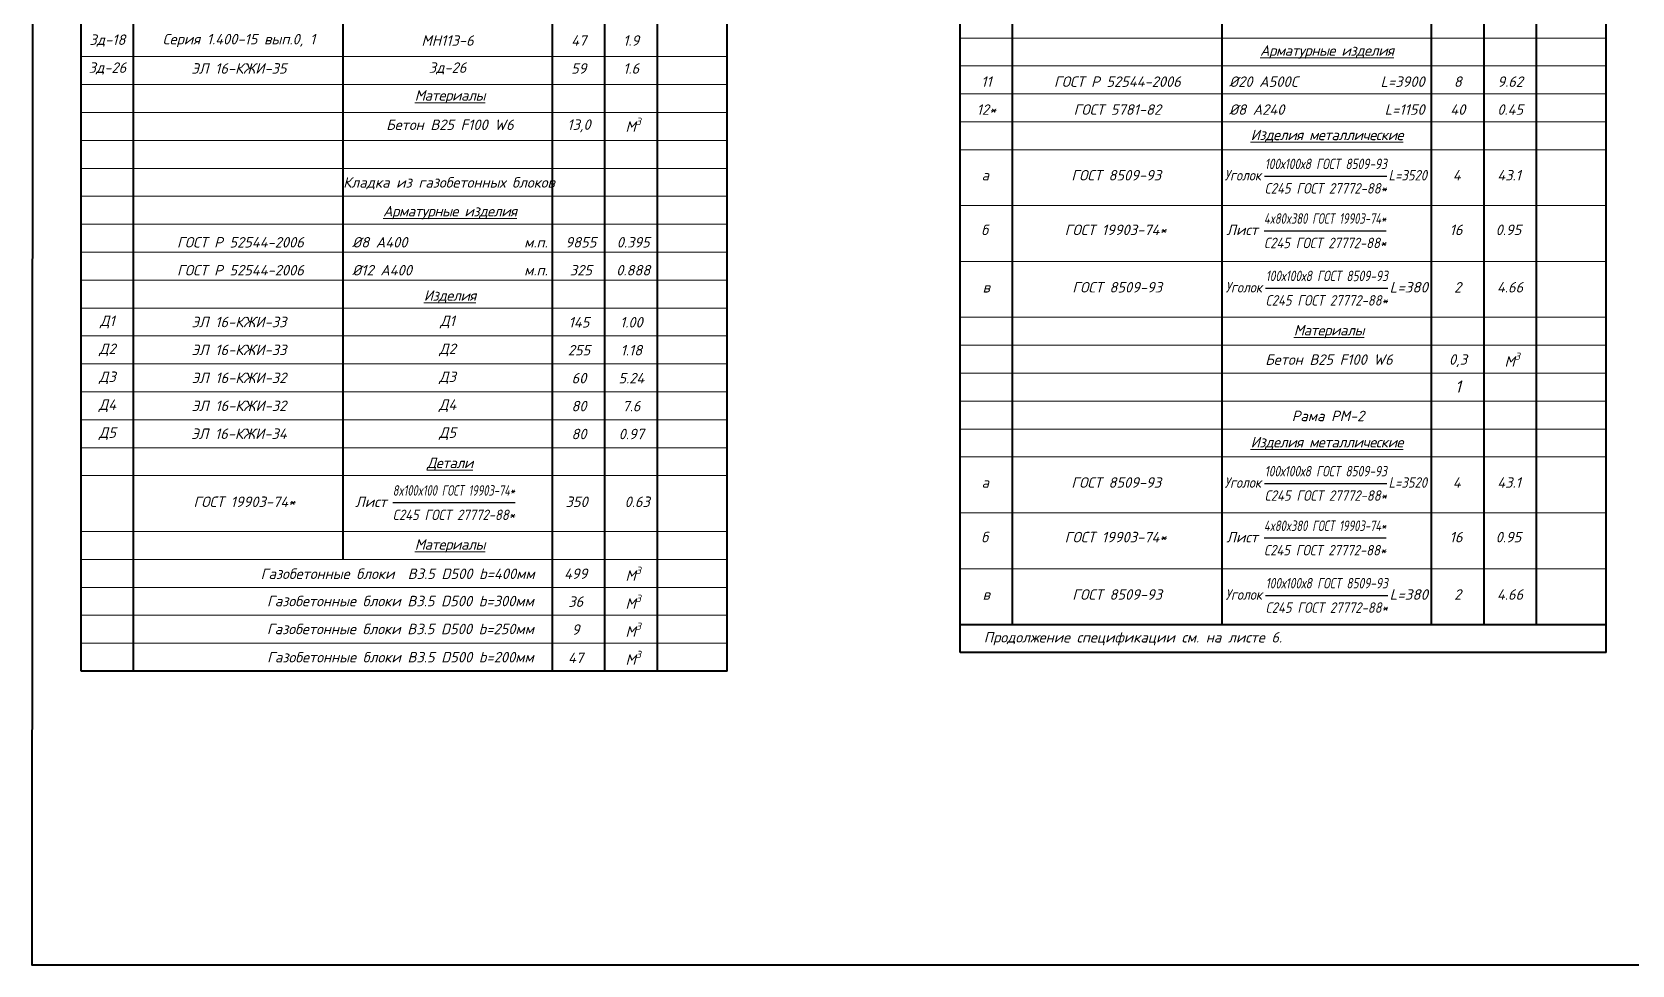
# Model space of a CAD drawing. Header units: millimetres. Extents: x -69292 to 68568, y 17750 to 120236.
# Drawn here: x -5269 to 40553, y 66268 to 92992 of the extents above; entities that cross this region are included whole.
import ezdxf
from ezdxf.enums import TextEntityAlignment as Align

# ---------------------------------------------------------------- set-up
doc = ezdxf.new("R2010")
doc.units = ezdxf.units.MM
doc.layers.get('0').update_dxf_attribs({"lineweight": 5})
doc.layers.add('#Текст', color=7, linetype='Continuous')
for name, color, linetype, lineweight in [('#Техт', 7, 'Continuous', 18), ('k_ Рамка', 251, 'Continuous', 40), ('Штриховка', 7, 'Continuous', 25)]:
    doc.layers.add(name, color=color, linetype=linetype, lineweight=lineweight)
doc.styles.add('STEP PR', font='isocpeui.ttf')

# ---------------------------------------------------------------- blocks, each defined once
blk = doc.blocks.new('vcBlockST6-1-1')
at = {"color": 0, "linetype": 'ByBlock', "lineweight": -2, "style": 'STEP PR', "flags": 1}
for tag in ['CLASS', 'GOST', 'FILE', 'IDD']:
    blk.add_attdef(tag, text='', height=300, dxfattribs=at).set_placement((0, 0), align=Align.RIGHT)
at = {"color": 0, "linetype": 'ByBlock', "lineweight": -2, "style": 'STEP PR'}
blk.add_attdef('ДЛИНА', text='', height=300, dxfattribs=at).set_placement((133, -6), align=Align.RIGHT)
for tag, p, p2 in [('ПОЗИЦИЯ', (0.75, -6), (14.25, -6)), ('ОБОЗНАЧЕНИЕ', (15.75, -6), (74.25, -6)), ('КОЛИЧЕСТВО', (135.75, -6), (149.25, -6)), ('МАССА', (150.75, -6), (164.25, -6)), ('ПРИМЕЧАНИЕ', (165.75, -6), (184.25, -6))]:
    blk.add_attdef(tag, text='', height=300, dxfattribs=at).set_placement(p, p2, align=Align.FIT)
blk.add_attdef('НАИМЕНОВАНИЕ', (77, -6), '', height=300, dxfattribs=at)
blk = doc.blocks.new('vcBlockST6-2-1')
at = {"color": 0, "linetype": 'ByBlock', "lineweight": -2}
blk.add_line((87.5, -8), (122.5, -8), dxfattribs=at)
at = {"color": 0, "linetype": 'ByBlock', "lineweight": -2, "style": 'STEP PR', "flags": 1}
for tag in ['CLASS', 'GOST', 'FILE', 'IDD']:
    blk.add_attdef(tag, text='', height=300, dxfattribs=at).set_placement((0, 0), align=Align.RIGHT)
at = {"color": 0, "linetype": 'ByBlock', "lineweight": -2, "style": 'STEP PR'}
for tag, p, p2 in [('НАИМЕНОВАНИЕ', (87.5, -6), (122.5, -6)), ('ПОЗИЦИЯ', (0.75, -9.25), (14.25, -9.25)), ('ОБОЗНАЧЕНИЕ', (15.75, -9.25), (74.25, -9.25)), ('ПРОФИЛЬ', (76, -9.25), (86.5, -9.25)), ('ДЛИНА', (123, -9.25), (134, -9.25)), ('КОЛИЧЕСТВО', (135.75, -9.25), (149.25, -9.25)), ('МАССА', (150.75, -9.25), (164.25, -9.25)), ('ПРИМЕЧАНИЕ', (165.75, -9.25), (184.25, -9.25)), ('СТАЛЬ', (87.5, -13), (122.5, -13))]:
    blk.add_attdef(tag, text='', height=300, dxfattribs=at).set_placement(p, p2, align=Align.FIT)

msp = doc.modelspace()

# ---------------------------------------------------------------- linework, layer by layer
at = {"color": 8, "lineweight": 13}
for p, q in [((39814.9, 92819.5), (21314.9, 92819.5)), ((39814.9, 92819.5), (21314.9, 92819.5)), ((39814.9, 92819.5), (21314.9, 92819.5)), ((14640.7, 92285.1), (-3859.3, 92285.1)), ((39814.9, 92019.5), (21314.9, 92019.5)), ((39814.9, 92019.5), (21314.9, 92019.5)), ((14640.7, 91485.1), (-3859.3, 91485.1)), ((14640.7, 91485.1), (-3859.3, 91485.1)), ((39814.9, 91219.5), (21314.9, 91219.5)), ((14640.7, 90685.1), (-3859.3, 90685.1)), ((39814.9, 90419.5), (21314.9, 90419.5)), ((14640.7, 89885.1), (-3859.3, 89885.1)), ((39814.9, 89619.5), (21314.9, 89619.5)), ((39814.9, 89619.5), (21314.9, 89619.5)), ((14640.7, 89085.1), (-3859.3, 89085.1)), ((14640.7, 89085.1), (-3859.3, 89085.1)), ((14640.7, 88285.1), (-3859.3, 88285.1)), ((39814.9, 88019.5), (21314.9, 88019.5)), ((14640.7, 87485.1), (-3859.3, 87485.1)), ((14640.7, 86685.1), (-3859.3, 86685.1)), ((39814.9, 86419.5), (21314.9, 86419.5)), ((14640.7, 85885.1), (-3859.3, 85885.1)), ((14640.7, 85085.1), (-3859.3, 85085.1)), ((39814.9, 84819.5), (21314.9, 84819.5)), ((14640.7, 84285.1), (-3859.3, 84285.1)), ((39814.9, 84019.5), (21314.9, 84019.5)), ((14640.7, 83485.1), (-3859.3, 83485.1)), ((39814.9, 83219.5), (21314.9, 83219.5)), ((14640.7, 82685.1), (-3859.3, 82685.1)), ((39814.9, 82419.5), (21314.9, 82419.5)), ((39814.9, 82419.5), (21314.9, 82419.5)), ((14640.7, 81885.1), (-3859.3, 81885.1)), ((39814.9, 81619.5), (21314.9, 81619.5)), ((39814.9, 81619.5), (21314.9, 81619.5)), ((39814.9, 81619.5), (21314.9, 81619.5)), ((14640.7, 81085.1), (-3859.3, 81085.1)), ((39814.9, 80819.5), (21314.9, 80819.5)), ((39814.9, 80819.5), (21314.9, 80819.5)), ((39814.9, 80819.5), (21314.9, 80819.5)), ((14640.7, 80285.1), (-3859.3, 80285.1)), ((39814.9, 79219.5), (21314.9, 79219.5)), ((14640.7, 78685.1), (-3859.3, 78685.1)), ((14640.7, 77885.1), (-3859.3, 77885.1)), ((39814.9, 77619.5), (21314.9, 77619.5)), ((14640.7, 77085.1), (-3859.3, 77085.1)), ((14640.7, 76285.1), (-3859.3, 76285.1)), ((39814.9, 76019.5), (21314.9, 76019.5)), ((39814.9, 76019.5), (21314.9, 76019.5)), ((39814.9, 76019.5), (21314.9, 76019.5)), ((39814.9, 76019.5), (21314.9, 76019.5)), ((14640.7, 75485.1), (-3859.3, 75485.1)), ((14640.7, 75485.1), (-3859.3, 75485.1))]:
    msp.add_line(p, q, dxfattribs=at)
at = {"color": 3, "lineweight": 40}
msp.add_lwpolyline([(-5222.3, 120235.7), (68567.9, 120235.7), (68521.6, 66268.4), (-5268.6, 66268.4)], close=True, dxfattribs=at)
at = {"layer": 'k_ Рамка'}
for p, q in [((21314.9, 75219.5), (21314.9, 114412.1)), ((22814.9, 76019.5), (22814.9, 114412.1)), ((28814.9, 76019.5), (28814.9, 114412.1)), ((34814.9, 76019.5), (34814.9, 114412.1)), ((36314.9, 76019.5), (36314.9, 114412.1)), ((37814.9, 76019.5), (37814.9, 114412.1)), ((39814.9, 75219.5), (39814.9, 114412.1)), ((-3859.3, 74685.1), (-3859.3, 113885.1)), ((-2359.3, 74685.1), (-2359.3, 113885.1)), ((3640.7, 77885.1), (3640.7, 113885.1)), ((9640.7, 74685.1), (9640.7, 113885.1)), ((11140.7, 74685.1), (11140.7, 113885.1)), ((12640.7, 74685.1), (12640.7, 113885.1)), ((14640.7, 74685.1), (14640.7, 113885.1)), ((39814.9, 75219.5), (21314.9, 75219.5)), ((14640.7, 74685.1), (-3859.3, 74685.1))]:
    msp.add_line(p, q, dxfattribs=at)
msp.add_lwpolyline([(21314.9, 76019.5), (39814.9, 76019.5)], dxfattribs=at)

# ---------------------------------------------------------------- block references
at = {"layer": '#Текст'}
ref = msp.add_blockref('vcBlockST6-1-1', (21314.9, 92019.5), dxfattribs=dict(at, xscale=100, yscale=100))
ref.add_attrib('ПОЗИЦИЯ', '11', dxfattribs={"layer": '0', "color": 0, "linetype": 'ByBlock', "lineweight": -2, "height": 300, "style": 'STEP PR'}).set_placement((22064.9, 91419.5), align=Align.CENTER)
ref.add_attrib('ОБОЗНАЧЕНИЕ', 'ГОСТ Р 52544-2006', dxfattribs={"layer": '0', "color": 0, "linetype": 'ByBlock', "lineweight": -2, "height": 300, "style": 'STEP PR'}).set_placement((25814.9, 91419.5), align=Align.CENTER)
ref.add_attrib('НАИМЕНОВАНИЕ', '%%C20 A500C', (29014.9, 91419.5), dxfattribs={"layer": '0', "color": 0, "linetype": 'ByBlock', "lineweight": -2, "height": 300, "style": 'STEP PR'})
ref.add_attrib('ДЛИНА', 'L=3900', dxfattribs={"layer": '0', "color": 0, "linetype": 'ByBlock', "lineweight": -2, "height": 300, "style": 'STEP PR'}).set_placement((34614.9, 91419.5), align=Align.RIGHT)
ref.add_attrib('КОЛИЧЕСТВО', '8', dxfattribs={"layer": '0', "color": 0, "linetype": 'ByBlock', "lineweight": -2, "height": 300, "style": 'STEP PR'}).set_placement((35564.9, 91419.5), align=Align.CENTER)
ref.add_attrib('МАССА', '9.62', dxfattribs={"layer": '0', "color": 0, "linetype": 'ByBlock', "lineweight": -2, "height": 300, "style": 'STEP PR'}).set_placement((37064.9, 91419.5), align=Align.CENTER)
ref = msp.add_blockref('vcBlockST6-1-1', (21314.9, 91219.5), dxfattribs=dict(at, xscale=100, yscale=100))
ref.add_attrib('ПОЗИЦИЯ', '12*', dxfattribs={"layer": '0', "color": 0, "linetype": 'ByBlock', "lineweight": -2, "height": 300, "style": 'STEP PR'}).set_placement((22064.9, 90619.5), align=Align.CENTER)
ref.add_attrib('ОБОЗНАЧЕНИЕ', 'ГОСТ 5781-82', dxfattribs={"layer": '0', "color": 0, "linetype": 'ByBlock', "lineweight": -2, "height": 300, "style": 'STEP PR'}).set_placement((25814.9, 90619.5), align=Align.CENTER)
ref.add_attrib('НАИМЕНОВАНИЕ', '%%C8 A240', (29014.9, 90619.5), dxfattribs={"layer": '0', "color": 0, "linetype": 'ByBlock', "lineweight": -2, "height": 300, "style": 'STEP PR'})
ref.add_attrib('ДЛИНА', 'L=1150', dxfattribs={"layer": '0', "color": 0, "linetype": 'ByBlock', "lineweight": -2, "height": 300, "style": 'STEP PR'}).set_placement((34614.9, 90619.5), align=Align.RIGHT)
ref.add_attrib('КОЛИЧЕСТВО', '40', dxfattribs={"layer": '0', "color": 0, "linetype": 'ByBlock', "lineweight": -2, "height": 300, "style": 'STEP PR'}).set_placement((35564.9, 90619.5), align=Align.CENTER)
ref.add_attrib('МАССА', '0.45', dxfattribs={"layer": '0', "color": 0, "linetype": 'ByBlock', "lineweight": -2, "height": 300, "style": 'STEP PR'}).set_placement((37064.9, 90619.5), align=Align.CENTER)
ref = msp.add_blockref('vcBlockST6-1-1', (-3800.4, 87418.5), dxfattribs=dict(at, xscale=100, yscale=100))
ref.add_attrib('ОБОЗНАЧЕНИЕ', 'ГОСТ Р 52544-2006', dxfattribs={"layer": '0', "color": 0, "linetype": 'ByBlock', "lineweight": -2, "height": 300, "style": 'STEP PR'}).set_placement((699.6, 86818.5), align=Align.CENTER)
ref.add_attrib('НАИМЕНОВАНИЕ', '%%C8 A400', (3899.6, 86818.5), dxfattribs={"layer": '0', "color": 0, "linetype": 'ByBlock', "lineweight": -2, "height": 300, "style": 'STEP PR'})
ref.add_attrib('ДЛИНА', 'м.п.', dxfattribs={"layer": '0', "color": 0, "linetype": 'ByBlock', "lineweight": -2, "height": 300, "style": 'STEP PR'}).set_placement((9499.6, 86818.5), align=Align.RIGHT)
ref.add_attrib('КОЛИЧЕСТВО', '9855', dxfattribs={"layer": '0', "color": 0, "linetype": 'ByBlock', "lineweight": -2, "height": 300, "style": 'STEP PR'}).set_placement((10449.6, 86818.5), align=Align.CENTER)
ref.add_attrib('МАССА', '0.395', dxfattribs={"layer": '0', "color": 0, "linetype": 'ByBlock', "lineweight": -2, "height": 300, "style": 'STEP PR'}).set_placement((11949.6, 86818.5), align=Align.CENTER)
ref = msp.add_blockref('vcBlockST6-1-1', (-3800.4, 86618.5), dxfattribs=dict(at, xscale=100, yscale=100))
ref.add_attrib('ОБОЗНАЧЕНИЕ', 'ГОСТ Р 52544-2006', dxfattribs={"layer": '0', "color": 0, "linetype": 'ByBlock', "lineweight": -2, "height": 300, "style": 'STEP PR'}).set_placement((699.6, 86018.5), align=Align.CENTER)
ref.add_attrib('НАИМЕНОВАНИЕ', '%%C12 A400', (3899.6, 86018.5), dxfattribs={"layer": '0', "color": 0, "linetype": 'ByBlock', "lineweight": -2, "height": 300, "style": 'STEP PR'})
ref.add_attrib('ДЛИНА', 'м.п.', dxfattribs={"layer": '0', "color": 0, "linetype": 'ByBlock', "lineweight": -2, "height": 300, "style": 'STEP PR'}).set_placement((9499.6, 86018.5), align=Align.RIGHT)
ref.add_attrib('КОЛИЧЕСТВО', '325', dxfattribs={"layer": '0', "color": 0, "linetype": 'ByBlock', "lineweight": -2, "height": 300, "style": 'STEP PR'}).set_placement((10449.6, 86018.5), align=Align.CENTER)
ref.add_attrib('МАССА', '0.888', dxfattribs={"layer": '0', "color": 0, "linetype": 'ByBlock', "lineweight": -2, "height": 300, "style": 'STEP PR'}).set_placement((11949.6, 86018.5), align=Align.CENTER)
at = {"layer": 'Штриховка'}
ref = msp.add_blockref('vcBlockST6-2-1', (21282.9, 89663.5), dxfattribs=dict(at, xscale=100, yscale=100))
ref.add_attrib('ПОЗИЦИЯ', 'a', dxfattribs={"layer": '0', "color": 0, "linetype": 'ByBlock', "lineweight": -2, "height": 300, "style": 'STEP PR'}).set_placement((22032.9, 88738.5), align=Align.CENTER)
ref.add_attrib('ОБОЗНАЧЕНИЕ', 'ГОСТ 8509-93', dxfattribs={"layer": '0', "color": 0, "linetype": 'ByBlock', "lineweight": -2, "height": 300, "style": 'STEP PR'}).set_placement((25782.9, 88738.5), align=Align.CENTER)
ref.add_attrib('ПРОФИЛЬ', 'Уголок', dxfattribs={"layer": '0', "color": 0, "linetype": 'ByBlock', "lineweight": -2, "height": 300, "style": 'STEP PR', "width": 0.773999}).set_placement((28882.9, 88738.5), (29932.9, 88738.5), align=Align.FIT)
ref.add_attrib('НАИМЕНОВАНИЕ', '100х100х8 ГОСТ 8509-93', dxfattribs={"layer": '0', "color": 0, "linetype": 'ByBlock', "lineweight": -2, "height": 300, "style": 'STEP PR', "width": 0.746124}).set_placement((30032.9, 89063.5), (33532.9, 89063.5), align=Align.FIT)
ref.add_attrib('СТАЛЬ', 'С245 ГОСТ 27772-88*', dxfattribs={"layer": '0', "color": 0, "linetype": 'ByBlock', "lineweight": -2, "height": 300, "style": 'STEP PR', "width": 0.832342}).set_placement((30032.9, 88363.5), (33532.9, 88363.5), align=Align.FIT)
ref.add_attrib('ДЛИНА', 'L=3520', dxfattribs={"layer": '0', "color": 0, "linetype": 'ByBlock', "lineweight": -2, "height": 300, "style": 'STEP PR', "width": 0.829904}).set_placement((33582.9, 88738.5), (34682.9, 88738.5), align=Align.FIT)
ref.add_attrib('КОЛИЧЕСТВО', '4', dxfattribs={"layer": '0', "color": 0, "linetype": 'ByBlock', "lineweight": -2, "height": 300, "style": 'STEP PR'}).set_placement((35532.9, 88738.5), align=Align.CENTER)
ref.add_attrib('МАССА', '43.1', dxfattribs={"layer": '0', "color": 0, "linetype": 'ByBlock', "lineweight": -2, "height": 300, "style": 'STEP PR'}).set_placement((37032.9, 88738.5), align=Align.CENTER)
ref = msp.add_blockref('vcBlockST6-2-1', (21264.6, 88099.5), dxfattribs=dict(at, xscale=100, yscale=100))
ref.add_attrib('ПОЗИЦИЯ', 'б', dxfattribs={"layer": '0', "color": 0, "linetype": 'ByBlock', "lineweight": -2, "height": 300, "style": 'STEP PR'}).set_placement((22014.6, 87174.5), align=Align.CENTER)
ref.add_attrib('ОБОЗНАЧЕНИЕ', 'ГОСТ 19903-74*', dxfattribs={"layer": '0', "color": 0, "linetype": 'ByBlock', "lineweight": -2, "height": 300, "style": 'STEP PR'}).set_placement((25764.6, 87174.5), align=Align.CENTER)
ref.add_attrib('ПРОФИЛЬ', 'Лист', dxfattribs={"layer": '0', "color": 0, "linetype": 'ByBlock', "lineweight": -2, "height": 300, "style": 'STEP PR'}).set_placement((29389.6, 87174.5), align=Align.CENTER)
ref.add_attrib('НАИМЕНОВАНИЕ', '4x80x380 ГОСТ 19903-74*', dxfattribs={"layer": '0', "color": 0, "linetype": 'ByBlock', "lineweight": -2, "height": 300, "style": 'STEP PR', "width": 0.693944}).set_placement((30014.6, 87499.5), (33514.6, 87499.5), align=Align.FIT)
ref.add_attrib('СТАЛЬ', 'С245 ГОСТ 27772-88*', dxfattribs={"layer": '0', "color": 0, "linetype": 'ByBlock', "lineweight": -2, "height": 300, "style": 'STEP PR', "width": 0.832342}).set_placement((30014.6, 86799.5), (33514.6, 86799.5), align=Align.FIT)
ref.add_attrib('КОЛИЧЕСТВО', '16', dxfattribs={"layer": '0', "color": 0, "linetype": 'ByBlock', "lineweight": -2, "height": 300, "style": 'STEP PR'}).set_placement((35514.6, 87174.5), align=Align.CENTER)
ref.add_attrib('МАССА', '0.95', dxfattribs={"layer": '0', "color": 0, "linetype": 'ByBlock', "lineweight": -2, "height": 300, "style": 'STEP PR'}).set_placement((37014.6, 87174.5), align=Align.CENTER)
ref = msp.add_blockref('vcBlockST6-2-1', (21310.2, 86454.8), dxfattribs=dict(at, xscale=100, yscale=100))
ref.add_attrib('ПОЗИЦИЯ', 'в', dxfattribs={"layer": '0', "color": 0, "linetype": 'ByBlock', "lineweight": -2, "height": 300, "style": 'STEP PR'}).set_placement((22060.2, 85529.8), align=Align.CENTER)
ref.add_attrib('ОБОЗНАЧЕНИЕ', 'ГОСТ 8509-93', dxfattribs={"layer": '0', "color": 0, "linetype": 'ByBlock', "lineweight": -2, "height": 300, "style": 'STEP PR'}).set_placement((25810.2, 85529.8), align=Align.CENTER)
ref.add_attrib('ПРОФИЛЬ', 'Уголок', dxfattribs={"layer": '0', "color": 0, "linetype": 'ByBlock', "lineweight": -2, "height": 300, "style": 'STEP PR', "width": 0.773999}).set_placement((28910.2, 85529.8), (29960.2, 85529.8), align=Align.FIT)
ref.add_attrib('НАИМЕНОВАНИЕ', '100х100х8 ГОСТ 8509-93', dxfattribs={"layer": '0', "color": 0, "linetype": 'ByBlock', "lineweight": -2, "height": 300, "style": 'STEP PR', "width": 0.746124}).set_placement((30060.2, 85854.8), (33560.2, 85854.8), align=Align.FIT)
ref.add_attrib('СТАЛЬ', 'С245 ГОСТ 27772-88*', dxfattribs={"layer": '0', "color": 0, "linetype": 'ByBlock', "lineweight": -2, "height": 300, "style": 'STEP PR', "width": 0.832342}).set_placement((30060.2, 85154.8), (33560.2, 85154.8), align=Align.FIT)
ref.add_attrib('ДЛИНА', 'L=380', dxfattribs={"layer": '0', "color": 0, "linetype": 'ByBlock', "lineweight": -2, "height": 300, "style": 'STEP PR', "width": 0.992821}).set_placement((33610.2, 85529.8), (34710.2, 85529.8), align=Align.FIT)
ref.add_attrib('КОЛИЧЕСТВО', '2', dxfattribs={"layer": '0', "color": 0, "linetype": 'ByBlock', "lineweight": -2, "height": 300, "style": 'STEP PR'}).set_placement((35560.2, 85529.8), align=Align.CENTER)
ref.add_attrib('МАССА', '4.66', dxfattribs={"layer": '0', "color": 0, "linetype": 'ByBlock', "lineweight": -2, "height": 300, "style": 'STEP PR'}).set_placement((37060.2, 85529.8), align=Align.CENTER)
ref = msp.add_blockref('vcBlockST6-2-1', (21282.9, 80863.5), dxfattribs=dict(at, xscale=100, yscale=100))
ref.add_attrib('ПОЗИЦИЯ', 'a', dxfattribs={"layer": '0', "color": 0, "linetype": 'ByBlock', "lineweight": -2, "height": 300, "style": 'STEP PR'}).set_placement((22032.9, 79938.5), align=Align.CENTER)
ref.add_attrib('ОБОЗНАЧЕНИЕ', 'ГОСТ 8509-93', dxfattribs={"layer": '0', "color": 0, "linetype": 'ByBlock', "lineweight": -2, "height": 300, "style": 'STEP PR'}).set_placement((25782.9, 79938.5), align=Align.CENTER)
ref.add_attrib('ПРОФИЛЬ', 'Уголок', dxfattribs={"layer": '0', "color": 0, "linetype": 'ByBlock', "lineweight": -2, "height": 300, "style": 'STEP PR', "width": 0.773999}).set_placement((28882.9, 79938.5), (29932.9, 79938.5), align=Align.FIT)
ref.add_attrib('НАИМЕНОВАНИЕ', '100х100х8 ГОСТ 8509-93', dxfattribs={"layer": '0', "color": 0, "linetype": 'ByBlock', "lineweight": -2, "height": 300, "style": 'STEP PR', "width": 0.746124}).set_placement((30032.9, 80263.5), (33532.9, 80263.5), align=Align.FIT)
ref.add_attrib('СТАЛЬ', 'С245 ГОСТ 27772-88*', dxfattribs={"layer": '0', "color": 0, "linetype": 'ByBlock', "lineweight": -2, "height": 300, "style": 'STEP PR', "width": 0.832342}).set_placement((30032.9, 79563.5), (33532.9, 79563.5), align=Align.FIT)
ref.add_attrib('ДЛИНА', 'L=3520', dxfattribs={"layer": '0', "color": 0, "linetype": 'ByBlock', "lineweight": -2, "height": 300, "style": 'STEP PR', "width": 0.829904}).set_placement((33582.9, 79938.5), (34682.9, 79938.5), align=Align.FIT)
ref.add_attrib('КОЛИЧЕСТВО', '4', dxfattribs={"layer": '0', "color": 0, "linetype": 'ByBlock', "lineweight": -2, "height": 300, "style": 'STEP PR'}).set_placement((35532.9, 79938.5), align=Align.CENTER)
ref.add_attrib('МАССА', '43.1', dxfattribs={"layer": '0', "color": 0, "linetype": 'ByBlock', "lineweight": -2, "height": 300, "style": 'STEP PR'}).set_placement((37032.9, 79938.5), align=Align.CENTER)
ref = msp.add_blockref('vcBlockST6-2-1', (-3685.9, 80311.6), dxfattribs=dict(at, xscale=100, yscale=100))
ref.add_attrib('ОБОЗНАЧЕНИЕ', 'ГОСТ 19903-74*', dxfattribs={"layer": '0', "color": 0, "linetype": 'ByBlock', "lineweight": -2, "height": 300, "style": 'STEP PR'}).set_placement((814.1, 79386.6), align=Align.CENTER)
ref.add_attrib('ПРОФИЛЬ', 'Лист', dxfattribs={"layer": '0', "color": 0, "linetype": 'ByBlock', "lineweight": -2, "height": 300, "style": 'STEP PR'}).set_placement((4439.1, 79386.6), align=Align.CENTER)
ref.add_attrib('НАИМЕНОВАНИЕ', '8x100x100 ГОСТ 19903-74*', dxfattribs={"layer": '0', "color": 0, "linetype": 'ByBlock', "lineweight": -2, "height": 300, "style": 'STEP PR', "width": 0.685511}).set_placement((5064.1, 79711.6), (8564.1, 79711.6), align=Align.FIT)
ref.add_attrib('СТАЛЬ', 'С245 ГОСТ 27772-88*', dxfattribs={"layer": '0', "color": 0, "linetype": 'ByBlock', "lineweight": -2, "height": 300, "style": 'STEP PR', "width": 0.832342}).set_placement((5064.1, 79011.6), (8564.1, 79011.6), align=Align.FIT)
ref.add_attrib('КОЛИЧЕСТВО', '350', dxfattribs={"layer": '0', "color": 0, "linetype": 'ByBlock', "lineweight": -2, "height": 300, "style": 'STEP PR'}).set_placement((10329.5, 79386.6), align=Align.CENTER)
ref.add_attrib('МАССА', '0.63', dxfattribs={"layer": '0', "color": 0, "linetype": 'ByBlock', "lineweight": -2, "height": 300, "style": 'STEP PR'}).set_placement((12064.1, 79386.6), align=Align.CENTER)
ref = msp.add_blockref('vcBlockST6-2-1', (21264.6, 79299.5), dxfattribs=dict(at, xscale=100, yscale=100))
ref.add_attrib('ПОЗИЦИЯ', 'б', dxfattribs={"layer": '0', "color": 0, "linetype": 'ByBlock', "lineweight": -2, "height": 300, "style": 'STEP PR'}).set_placement((22014.6, 78374.5), align=Align.CENTER)
ref.add_attrib('ОБОЗНАЧЕНИЕ', 'ГОСТ 19903-74*', dxfattribs={"layer": '0', "color": 0, "linetype": 'ByBlock', "lineweight": -2, "height": 300, "style": 'STEP PR'}).set_placement((25764.6, 78374.5), align=Align.CENTER)
ref.add_attrib('ПРОФИЛЬ', 'Лист', dxfattribs={"layer": '0', "color": 0, "linetype": 'ByBlock', "lineweight": -2, "height": 300, "style": 'STEP PR'}).set_placement((29389.6, 78374.5), align=Align.CENTER)
ref.add_attrib('НАИМЕНОВАНИЕ', '4x80x380 ГОСТ 19903-74*', dxfattribs={"layer": '0', "color": 0, "linetype": 'ByBlock', "lineweight": -2, "height": 300, "style": 'STEP PR', "width": 0.693944}).set_placement((30014.6, 78699.5), (33514.6, 78699.5), align=Align.FIT)
ref.add_attrib('СТАЛЬ', 'С245 ГОСТ 27772-88*', dxfattribs={"layer": '0', "color": 0, "linetype": 'ByBlock', "lineweight": -2, "height": 300, "style": 'STEP PR', "width": 0.832342}).set_placement((30014.6, 77999.5), (33514.6, 77999.5), align=Align.FIT)
ref.add_attrib('КОЛИЧЕСТВО', '16', dxfattribs={"layer": '0', "color": 0, "linetype": 'ByBlock', "lineweight": -2, "height": 300, "style": 'STEP PR'}).set_placement((35514.6, 78374.5), align=Align.CENTER)
ref.add_attrib('МАССА', '0.95', dxfattribs={"layer": '0', "color": 0, "linetype": 'ByBlock', "lineweight": -2, "height": 300, "style": 'STEP PR'}).set_placement((37014.6, 78374.5), align=Align.CENTER)
ref = msp.add_blockref('vcBlockST6-2-1', (21310.2, 77654.8), dxfattribs=dict(at, xscale=100, yscale=100))
ref.add_attrib('ПОЗИЦИЯ', 'в', dxfattribs={"layer": '0', "color": 0, "linetype": 'ByBlock', "lineweight": -2, "height": 300, "style": 'STEP PR'}).set_placement((22060.2, 76729.8), align=Align.CENTER)
ref.add_attrib('ОБОЗНАЧЕНИЕ', 'ГОСТ 8509-93', dxfattribs={"layer": '0', "color": 0, "linetype": 'ByBlock', "lineweight": -2, "height": 300, "style": 'STEP PR'}).set_placement((25810.2, 76729.8), align=Align.CENTER)
ref.add_attrib('ПРОФИЛЬ', 'Уголок', dxfattribs={"layer": '0', "color": 0, "linetype": 'ByBlock', "lineweight": -2, "height": 300, "style": 'STEP PR', "width": 0.773999}).set_placement((28910.2, 76729.8), (29960.2, 76729.8), align=Align.FIT)
ref.add_attrib('НАИМЕНОВАНИЕ', '100х100х8 ГОСТ 8509-93', dxfattribs={"layer": '0', "color": 0, "linetype": 'ByBlock', "lineweight": -2, "height": 300, "style": 'STEP PR', "width": 0.746124}).set_placement((30060.2, 77054.8), (33560.2, 77054.8), align=Align.FIT)
ref.add_attrib('СТАЛЬ', 'С245 ГОСТ 27772-88*', dxfattribs={"layer": '0', "color": 0, "linetype": 'ByBlock', "lineweight": -2, "height": 300, "style": 'STEP PR', "width": 0.832342}).set_placement((30060.2, 76354.8), (33560.2, 76354.8), align=Align.FIT)
ref.add_attrib('ДЛИНА', 'L=380', dxfattribs={"layer": '0', "color": 0, "linetype": 'ByBlock', "lineweight": -2, "height": 300, "style": 'STEP PR', "width": 0.992821}).set_placement((33610.2, 76729.8), (34710.2, 76729.8), align=Align.FIT)
ref.add_attrib('КОЛИЧЕСТВО', '2', dxfattribs={"layer": '0', "color": 0, "linetype": 'ByBlock', "lineweight": -2, "height": 300, "style": 'STEP PR'}).set_placement((35560.2, 76729.8), align=Align.CENTER)
ref.add_attrib('МАССА', '4.66', dxfattribs={"layer": '0', "color": 0, "linetype": 'ByBlock', "lineweight": -2, "height": 300, "style": 'STEP PR'}).set_placement((37060.2, 76729.8), align=Align.CENTER)

# ---------------------------------------------------------------- texts
at = {"layer": '#Техт', "char_height": 300, "width": 6000, "attachment_point": 5, "style": 'STEP PR'}
for s, insert in [('Серия 1.400-15 вып.0, 1 ', (658.2, 92747.1)), ('ЭЛ 16-КЖИ-35', (658.2, 91947.6)), ('ЭЛ 16-КЖИ-33', (658.2, 84685.4)), ('ЭЛ 16-КЖИ-33', (658.2, 83885.4)), ('ЭЛ 16-КЖИ-32', (658.2, 83085.4)), ('ЭЛ 16-КЖИ-32', (658.2, 82285.4)), ('ЭЛ 16-КЖИ-34', (658.2, 81485.4))]:
    msp.add_mtext(s, dxfattribs=dict(at, insert=insert))
at = {"style": 'STEP PR'}
for s, height, p in [('13,0', 300, (10395.8, 90188.1)), ('145', 300, (10395.8, 84527)), ('255', 300, (10395.8, 83727)), ('0,3', 300, (35570, 83461.3)), ('60', 300, (10395.8, 82927)), ('5.24', 300, (11895.8, 82927)), ('1', 350, (35570, 82661.3)), ('80', 300, (10395.8, 82127)), ('7.6', 300, (11895.8, 82127)), ('80', 300, (10395.8, 81327)), ('499', 300, (10301.4, 77325.7)), ('36', 300, (10301.4, 76525.7)), ('9', 300, (10301.4, 75725.7)), ('47', 300, (10301.4, 74918))]:
    msp.add_text(s, height=height, dxfattribs=at).set_placement(p, align=Align.CENTER)
at = {"color": 5, "style": 'STEP PR'}
for s, p in [('1.00', (11895.8, 84527)), ('1.18', (11895.8, 83727)), ('0.97', (11895.8, 81327))]:
    msp.add_text(s, height=300, dxfattribs=at).set_placement(p, align=Align.CENTER)
at = {"char_height": 300, "attachment_point": 5, "style": 'STEP PR'}
for s, insert, width in [('\\A1;Зд-18', (-3109.3, 92747.1), 1535.108), ('\\A1;МН113-6', (6631.9, 92747.1), 6017.554), ('47', (10390.7, 92747.1), 1535.108), ('1.9', (11890.7, 92747.1), 1535.108), ('{\\T0.95;\\LАрматурные изделия}', (31814.9, 92419.5), 6000), ('\\A1;Зд-26', (-3109.3, 91947.6), 1535.108), ('\\A1;Зд-26', (6631.9, 91947.6), 6017.554), ('1.6', (11890.7, 91947.6), 1535.108), ('{\\T0.95;\\LМатериалы}', (6699.6, 91134.9), 6000), ('Бетон В25 F100 W6 ', (6699.6, 90334.9), 6000), ('\\A1;М{\\H0.7x;\\S3^ ;}', (11949.6, 90334.9), 1500), ('{\\T0.95;\\LИзделия металлические}', (31814.9, 90019.5), 6000), ('{\\fISOCPEUR|b1|i1|c204|p34;Кладка из газобетонных блоков\\A1; \\A0; }', (6673.7, 88660), 6000), ('{\\T0.95;\\LАрматурные изделия}', (6699.6, 87818.8), 6000), ('{\\T0.95;\\LИзделия}', (6699.6, 85418.8), 6000), ('\\A1;Д1', (-3109.3, 84685.9), 1535.108), ('\\A1;Д1', (6631.9, 84685.6), 6017.554), ('{\\T0.95;\\LМатериалы}', (31873.8, 84408.1), 6000), ('\\A1;Д2', (-3109.3, 83885.9), 1535.108), ('\\A1;Д2', (6631.9, 83885.6), 6017.554), ('Бетон В25 F100 W6 ', (31873.8, 83608.1), 6000), ('\\A1;М{\\H0.7x;\\S3^ ;}', (37123.8, 83608.1), 1500), ('\\A1;Д3', (-3109.3, 83085.9), 1535.108), ('\\A1;Д3', (6631.9, 83085.6), 6017.554), ('\\A1;Д4', (-3109.3, 82285.9), 1535.108), ('\\A1;Д4', (6631.9, 82285.6), 6017.554), ('{\\fISOCPEUR|b1|i1|c204|p34;Рама РМ-2}', (31847.9, 81994.4), 6000), ('\\A1;Д5', (-3109.3, 81485.9), 1535.108), ('\\A1;Д5', (6631.9, 81485.6), 6017.554), ('{\\T0.95;\\LИзделия металлические}', (31814.9, 81219.5), 6000), ('{\\T0.95;\\LДетали}', (6699.6, 80618.8), 6000), ('{\\T0.95;\\LМатериалы}', (6699.6, 78273.7), 6000), ('Газобетонные блоки  B3.5 D500 b=400мм', (5203.8, 77474.7), 13500), ('\\A1;М{\\H0.7x;\\S3^ ;}', (11949.6, 77473.7), 1500), ('Газобетонные блоки B3.5 D500 b=300мм', (5282.2, 76692.9), 10331.106), ('\\A1;М{\\H0.7x;\\S3^ ;}', (11949.6, 76673.7), 1500), ('\\A1;М{\\H0.7x;\\S3^ ;}', (11949.6, 75873.7), 1500), ('Газобетонные блоки B3.5 D500 b=250мм', (5282.2, 75892.9), 10331.106), ('Продолжение спецификации см. на листе 6. ', (26260.4, 75613.9), 9191.057), ('Газобетонные блоки B3.5 D500 b=200мм', (5282.2, 75085.1), 10331.106), ('\\A1;М{\\H0.7x;\\S3^ ;}', (11949.6, 75066), 1500)]:
    msp.add_mtext(s, dxfattribs=dict(at, insert=insert, width=width))
at = {"color": 7, "insert": (10390.7, 91947.6), "char_height": 300, "width": 1535.108, "attachment_point": 5, "style": 'STEP PR'}
msp.add_mtext('59', dxfattribs=at)

doc.saveas('drawing.dxf')
